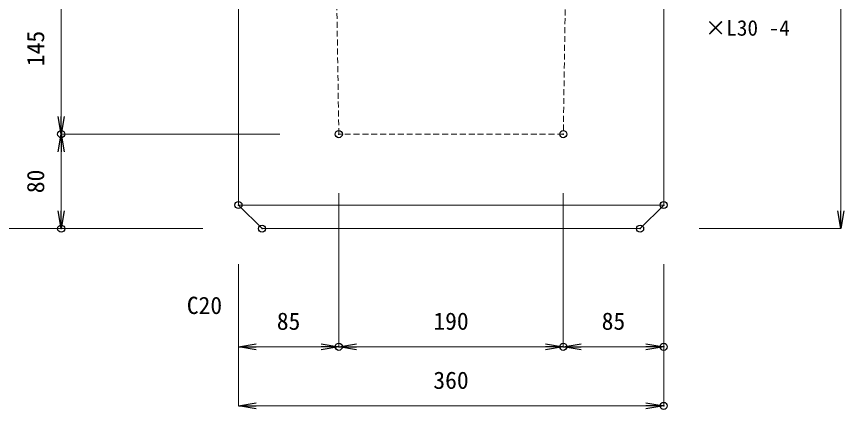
# Model space of a CAD drawing. Units: millimetres, scale not verified. Extents: x -1945 to 4989, y -1420 to 1420.
# Drawn here: x -1559 to -859, y -742 to -409 of the extents above; entities that cross this region are included whole.
import ezdxf
from ezdxf.enums import TextEntityAlignment as Align

# ---------------------------------------------------------------- set-up
doc = ezdxf.new("R2010")
doc.units = ezdxf.units.MM
doc.header["$LTSCALE"] = 10
doc.header["$PDMODE"] = 32
doc.header["$PDSIZE"] = 6
doc.linetypes.add('USER1', pattern=[0.75, 0.5, -0.25])
doc.layers.add('0-0_0', color=7, linetype='Continuous')
doc.layers.add('0-2_DEFPOINTS', color=7, linetype='Continuous')
doc.layers.add('0-3_KIJUN', color=7, linetype='USER1', lineweight=18)
doc.layers.add('0-5_SUNPO_S10', color=3, linetype='Continuous', lineweight=18)
doc.styles.add('ＭＳ ゴシック', font='')
doc.styles.get('ＭＳ ゴシック').set_extended_font_data('MS Gothic')

# ---------------------------------------------------------------- blocks, each defined once
blk = doc.blocks.new('_OPEN')
at = {"layer": '0-0_0'}
blk.add_line((0, 0), (-1, 0), dxfattribs=at)
blk.add_lwpolyline([(-1, 0.1667), (0, 0), (-1, -0.1667)], dxfattribs=at)
blk = doc.blocks.new('D29')
at = {"layer": '0-2_DEFPOINTS'}
for p in [(753.34, 1056.12), (423.34, 911.12), (658.34, 911.12)]:
    blk.add_point(p, dxfattribs=at)
at = {"layer": '0-5_SUNPO_S10'}
for p, q in [((703.34, 1056.12), (423.34, 1056.12)), ((423.34, 1041.12), (423.34, 926.12)), ((608.34, 911.12), (423.34, 911.12))]:
    blk.add_line(p, q, dxfattribs=at)
at = {"layer": '0-5_SUNPO_S10', "xscale": 15, "yscale": 15}
for p, rotation in [((423.34, 1056.12), 90), ((423.34, 911.12), 270)]:
    blk.add_blockref('_OPEN', p, dxfattribs=dict(at, rotation=rotation))
at = {"layer": '0-5_SUNPO_S10', "color": 7, "style": 'ＭＳ ゴシック'}
blk.add_text('145', height=14.66, rotation=90, dxfattribs=at).set_placement((413.34, 968.62), align=Align.BOTTOM_LEFT)
blk = doc.blocks.new('D30')
at = {"layer": '0-2_DEFPOINTS'}
for p in [(658.34, 911.12), (423.34, 831.12), (593.34, 831.12)]:
    blk.add_point(p, dxfattribs=at)
at = {"layer": '0-5_SUNPO_S10'}
for p, q in [((608.34, 911.12), (423.34, 911.12)), ((423.34, 896.12), (423.34, 846.12)), ((543.34, 831.12), (423.34, 831.12))]:
    blk.add_line(p, q, dxfattribs=at)
at = {"layer": '0-5_SUNPO_S10', "xscale": 15, "yscale": 15}
for p, rotation in [((423.34, 911.12), 90), ((423.34, 831.12), 270)]:
    blk.add_blockref('_OPEN', p, dxfattribs=dict(at, rotation=rotation))
at = {"layer": '0-5_SUNPO_S10', "color": 7, "style": 'ＭＳ ゴシック'}
blk.add_text('80', height=14.66, rotation=90, dxfattribs=at).set_placement((413.34, 861.12), align=Align.BOTTOM_LEFT)
blk = doc.blocks.new('D31')
at = {"layer": '0-2_DEFPOINTS'}
for p in [(599.01, 1363.11), (373.34, 831.12), (593.34, 831.12)]:
    blk.add_point(p, dxfattribs=at)
at = {"layer": '0-5_SUNPO_S10'}
for p, q in [((549.01, 1363.11), (373.34, 1363.11)), ((373.34, 1348.11), (373.34, 846.12)), ((543.34, 831.12), (373.34, 831.12))]:
    blk.add_line(p, q, dxfattribs=at)
at = {"layer": '0-5_SUNPO_S10', "xscale": 15, "yscale": 15}
for p, rotation in [((373.34, 1363.11), 90), ((373.34, 831.12), 270)]:
    blk.add_blockref('_OPEN', p, dxfattribs=dict(at, rotation=rotation))
at = {"layer": '0-5_SUNPO_S10', "color": 7, "style": 'ＭＳ ゴシック'}
blk.add_text('532', height=14.66, rotation=90, dxfattribs=at).set_placement((363.34, 1082.11), align=Align.BOTTOM_LEFT)
blk = doc.blocks.new('D32')
at = {"layer": '0-2_DEFPOINTS'}
for p in [(658.34, 911.12), (573.34, 851.12), (658.34, 731.12)]:
    blk.add_point(p, dxfattribs=at)
at = {"layer": '0-5_SUNPO_S10'}
for p, q in [((658.34, 861.12), (658.34, 731.12)), ((573.34, 801.12), (573.34, 731.12)), ((588.34, 731.12), (643.34, 731.12))]:
    blk.add_line(p, q, dxfattribs=at)
at = {"layer": '0-5_SUNPO_S10', "xscale": 15, "yscale": 15, "rotation": 180}
blk.add_blockref('_OPEN', (573.34, 731.12), dxfattribs=at)
at = {"layer": '0-5_SUNPO_S10', "xscale": 15, "yscale": 15}
blk.add_blockref('_OPEN', (658.34, 731.12), dxfattribs=at)
at = {"layer": '0-5_SUNPO_S10', "color": 7, "style": 'ＭＳ ゴシック'}
blk.add_text('85', height=14.66, dxfattribs=at).set_placement((605.84, 741.12), align=Align.BOTTOM_LEFT)
blk = doc.blocks.new('D33')
at = {"layer": '0-2_DEFPOINTS'}
for p in [(658.34, 911.12), (848.34, 911.12), (848.34, 731.12)]:
    blk.add_point(p, dxfattribs=at)
at = {"layer": '0-5_SUNPO_S10'}
for p, q in [((658.34, 861.12), (658.34, 731.12)), ((848.34, 861.12), (848.34, 731.12)), ((673.34, 731.12), (833.34, 731.12))]:
    blk.add_line(p, q, dxfattribs=at)
at = {"layer": '0-5_SUNPO_S10', "xscale": 15, "yscale": 15, "rotation": 180}
blk.add_blockref('_OPEN', (658.34, 731.12), dxfattribs=at)
at = {"layer": '0-5_SUNPO_S10', "xscale": 15, "yscale": 15}
blk.add_blockref('_OPEN', (848.34, 731.12), dxfattribs=at)
at = {"layer": '0-5_SUNPO_S10', "color": 7, "style": 'ＭＳ ゴシック'}
blk.add_text('190', height=14.66, dxfattribs=at).set_placement((738.34, 741.12), align=Align.BOTTOM_LEFT)
blk = doc.blocks.new('D3')
at = {"layer": '0-2_DEFPOINTS'}
for p in [(848.34, 911.12), (933.34, 851.12), (933.34, 731.12)]:
    blk.add_point(p, dxfattribs=at)
at = {"layer": '0-5_SUNPO_S10'}
for p, q in [((848.34, 861.12), (848.34, 731.12)), ((933.34, 801.12), (933.34, 731.12)), ((863.34, 731.12), (918.34, 731.12))]:
    blk.add_line(p, q, dxfattribs=at)
at = {"layer": '0-5_SUNPO_S10', "xscale": 15, "yscale": 15, "rotation": 180}
blk.add_blockref('_OPEN', (848.34, 731.12), dxfattribs=at)
at = {"layer": '0-5_SUNPO_S10', "xscale": 15, "yscale": 15}
blk.add_blockref('_OPEN', (933.34, 731.12), dxfattribs=at)
at = {"layer": '0-5_SUNPO_S10', "color": 7, "style": 'ＭＳ ゴシック'}
blk.add_text('85', height=14.66, dxfattribs=at).set_placement((880.84, 741.12), align=Align.BOTTOM_LEFT)
blk = doc.blocks.new('D4')
at = {"layer": '0-2_DEFPOINTS'}
for p in [(573.34, 851.12), (933.34, 851.12), (933.34, 681.12)]:
    blk.add_point(p, dxfattribs=at)
at = {"layer": '0-5_SUNPO_S10'}
for p, q in [((573.34, 801.12), (573.34, 681.12)), ((933.34, 801.12), (933.34, 681.12)), ((588.34, 681.12), (918.34, 681.12))]:
    blk.add_line(p, q, dxfattribs=at)
at = {"layer": '0-5_SUNPO_S10', "xscale": 15, "yscale": 15, "rotation": 180}
blk.add_blockref('_OPEN', (573.34, 681.12), dxfattribs=at)
at = {"layer": '0-5_SUNPO_S10', "xscale": 15, "yscale": 15}
blk.add_blockref('_OPEN', (933.34, 681.12), dxfattribs=at)
at = {"layer": '0-5_SUNPO_S10', "color": 7, "style": 'ＭＳ ゴシック'}
blk.add_text('360', height=14.66, dxfattribs=at).set_placement((738.34, 691.12), align=Align.BOTTOM_LEFT)
blk = doc.blocks.new('D5')
at = {"layer": '0-2_DEFPOINTS'}
for p in [(908.34, 1301.85), (1083.34, 1301.85), (913.34, 831.12)]:
    blk.add_point(p, dxfattribs=at)
at = {"layer": '0-5_SUNPO_S10'}
for p, q in [((958.34, 1301.85), (1083.34, 1301.85)), ((1083.34, 846.12), (1083.34, 1286.85)), ((963.34, 831.12), (1083.34, 831.12))]:
    blk.add_line(p, q, dxfattribs=at)
at = {"layer": '0-5_SUNPO_S10', "xscale": 15, "yscale": 15}
for p, rotation in [((1083.34, 1301.85), 90), ((1083.34, 831.12), 270)]:
    blk.add_blockref('_OPEN', p, dxfattribs=dict(at, rotation=rotation))
at = {"layer": '0-5_SUNPO_S10', "color": 7, "style": 'ＭＳ ゴシック'}
blk.add_text('471', height=14.66, rotation=90, dxfattribs=at).set_placement((1073.34, 1051.48), align=Align.BOTTOM_LEFT)

msp = doc.modelspace()

# ---------------------------------------------------------------- linework, layer by layer
at = {"layer": '0-3_KIJUN', "linetype": 'Continuous'}
msp.add_line((-1371.66, -568.88), (-1011.66, -568.88), dxfattribs=at)
for points in [[(-1031.66, -588.88), (-1351.66, -588.88), (-1371.66, -568.88), (-1371.66, -210.89), (-1346.66, -185.89), (-1291.66, -185.89), (-1286.66, -268.88)], [(-1096.66, -268.88), (-1091.66, -185.89), (-1036.66, -185.89), (-1011.66, -210.89), (-1011.66, -568.88), (-1031.66, -588.88)]]:
    msp.add_lwpolyline(points, dxfattribs=at)
at = {"layer": '0-3_KIJUN'}
msp.add_lwpolyline([(-1091.66, -185.89), (-1096.66, -508.88), (-1286.66, -508.88), (-1291.66, -185.89)], dxfattribs=at)

# ---------------------------------------------------------------- block references
at = {"layer": '0-5_SUNPO_S10'}
for name in ['D31', 'D5', 'D29', 'D30', 'D32', 'D33', 'D3', 'D4']:
    msp.add_blockref(name, (-1945, -1420), dxfattribs=at)

# ---------------------------------------------------------------- texts
at = {"layer": '0-5_SUNPO_S10', "color": 7, "style": 'ＭＳ ゴシック'}
for s, height, p in [('×L30 -4', 13.2, (-976.68, -429.54)), ('×L30 -4', 13.2, (-976.68, -429.54)), ('C20', 14.66, (-1415.36, -665.54))]:
    msp.add_text(s, height=height, dxfattribs=at).set_placement(p, align=Align.BOTTOM_LEFT)

doc.saveas('drawing.dxf')
